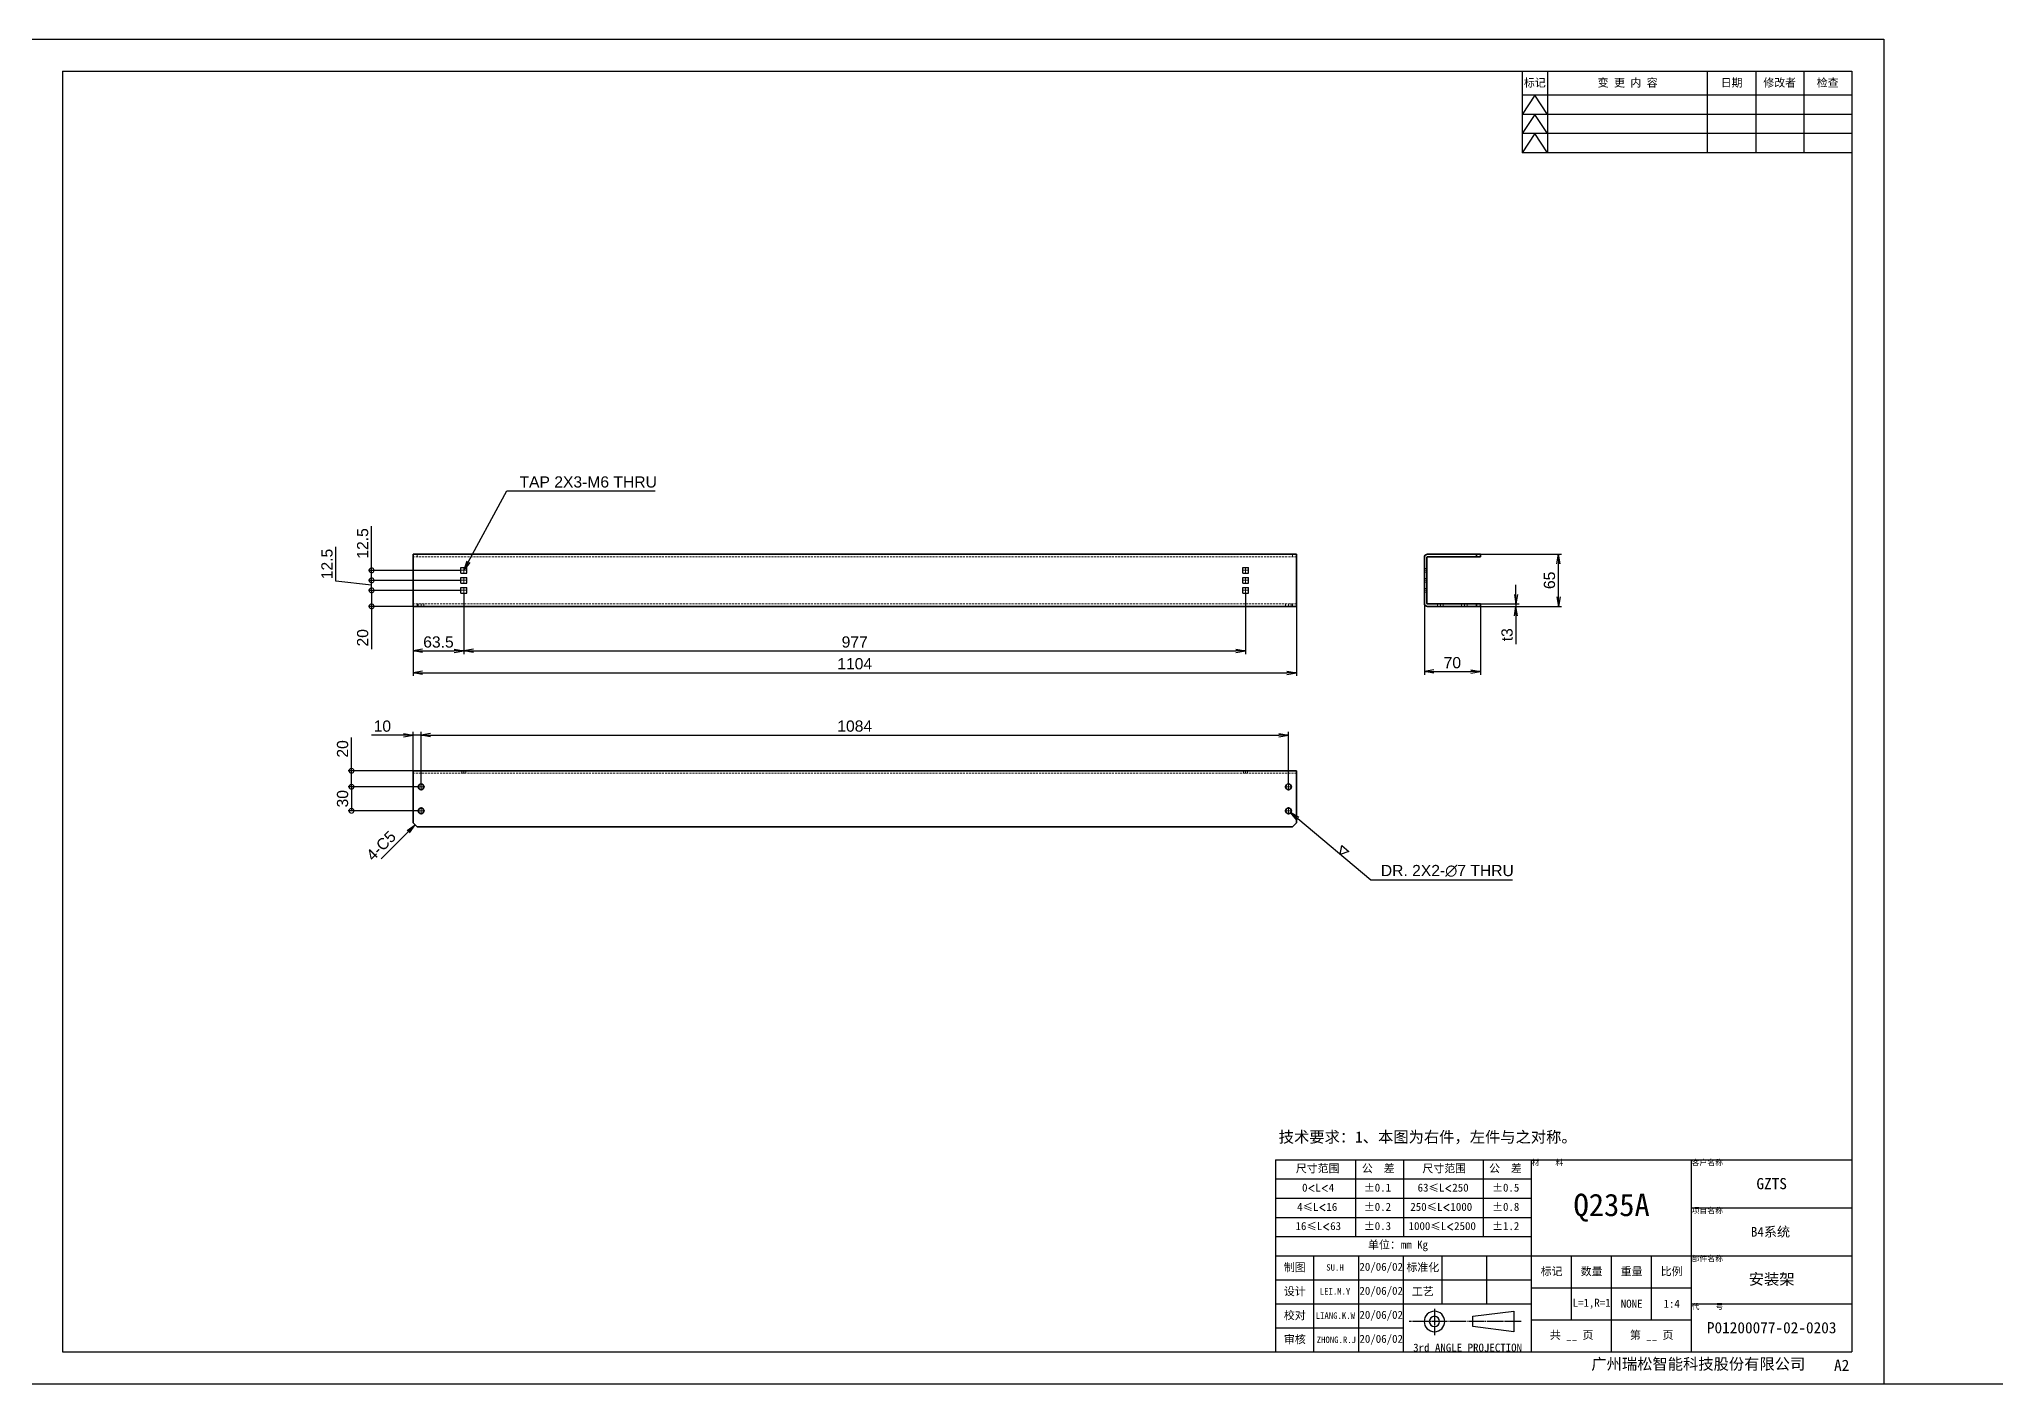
# Model space of a CAD drawing. Header units: millimetres. Extents: x -1727 to 307751, y -105919 to 6637.
# Drawn here: x 5927 to 8373, y 2062 to 3742 of the extents above; entities that cross this region are included whole.
import ezdxf

# ---------------------------------------------------------------- set-up
doc = ezdxf.new("R2010")
doc.units = ezdxf.units.MM
doc.linetypes.add('CENTER-HOKUTO', pattern=[23, 20, -1, 1, -1])
doc.linetypes.add('HIDDEN-HOKUTO', pattern=[3.8, 2.5, -1.3])
for name, color, linetype in [('AM_7', 2, 'CENTER-HOKUTO'), ('AM_HID', 1, 'HIDDEN-HOKUTO'), ('AM_VIS', 7, 'Continuous'), ('TITLE_FRAME', 7, 'Continuous'), ('WORD_DIM', 253, 'Continuous')]:
    doc.layers.add(name, color=color, linetype=linetype)
doc.layers.add('SOLID LINE', color=7, linetype='Continuous', lineweight=30)
doc.styles.get("Standard").update_dxf_attribs({"font": 'arial.ttf'})
doc.dimstyles.new('STANDARD1-4', dxfattribs={"dimscale": 4, "dimtxt": 3.5, "dimasz": 3, "dimexe": 1, "dimexo": 0, "dimgap": 1, "dimtad": 3, "dimdsep": 46, "dimtxsty": 'Standard', "dimblk1": 'OPEN', "dimblk2": 'OPEN', "dimsah": 1, "dimcen": 0, "dimclrd": 256, "dimclre": 256, "dimclrt": 3, "dimazin": 2, "dimtfac": 1, "dimtmove": 0, "dimatfit": 3, "dimldrblk": 'OPEN', "dimfxl": 0, "dimtolj": 1, "dimlwd": 25, "dimlwe": 25, "dimarcsym": 0})

# ---------------------------------------------------------------- blocks, each defined once
blk = doc.blocks.new('_OPEN')
at = {"color": 0}
for p, q in [((-1, 0.17), (0, 0)), ((-1, -0.17), (0, 0)), ((0, 0), (-1, 0))]:
    blk.add_line(p, q, dxfattribs=at)
blk = doc.blocks.new('*D34')
at = {"layer": 'DEFPOINTS', "color": 0, "transparency": 16777216}
for p in [(7658.4, 3037.1), (7728.4, 3033.1), (7728.4, 2951.6)]:
    blk.add_point(p, dxfattribs=at)
at = {"layer": 'WORD_DIM', "lineweight": 25, "transparency": 16777216}
for p, q in [((7658.4, 3037.1), (7658.4, 2947.6)), ((7728.4, 3033.1), (7728.4, 2947.6)), ((7670.4, 2951.6), (7716.4, 2951.6))]:
    blk.add_line(p, q, dxfattribs=at)
at = {"layer": 'WORD_DIM', "lineweight": 25, "transparency": 16777216, "xscale": 12, "yscale": 12, "zscale": 12, "rotation": 180}
blk.add_blockref('_OPEN', (7658.4, 2951.6), dxfattribs=at)
at = {"layer": 'WORD_DIM', "lineweight": 25, "transparency": 16777216, "xscale": 12, "yscale": 12, "zscale": 12}
blk.add_blockref('_OPEN', (7728.4, 2951.6), dxfattribs=at)
at = {"layer": 'WORD_DIM', "color": 3, "transparency": 16777216, "insert": (7693.4, 2962.7), "char_height": 14, "attachment_point": 5}
blk.add_mtext('\\A1;70', dxfattribs=at)
blk = doc.blocks.new('*D35')
at = {"layer": 'DEFPOINTS', "color": 0, "transparency": 16777216}
for p in [(7728.4, 3098.1), (7826, 3098.1), (7728.4, 3033.1)]:
    blk.add_point(p, dxfattribs=at)
at = {"layer": 'WORD_DIM', "lineweight": 25, "transparency": 16777216}
for p, q in [((7728.4, 3098.1), (7830, 3098.1)), ((7826, 3045.1), (7826, 3086.1)), ((7728.4, 3033.1), (7830, 3033.1))]:
    blk.add_line(p, q, dxfattribs=at)
at = {"layer": 'WORD_DIM', "lineweight": 25, "transparency": 16777216, "xscale": 12, "yscale": 12, "zscale": 12}
for p, rotation in [((7826, 3098.1), 90), ((7826, 3033.1), 270)]:
    blk.add_blockref('_OPEN', p, dxfattribs=dict(at, rotation=rotation))
at = {"layer": 'WORD_DIM', "color": 3, "transparency": 16777216, "insert": (7814.8, 3065.6), "char_height": 14, "attachment_point": 5, "rotation": 90}
blk.add_mtext('\\A1;65', dxfattribs=at)
blk = doc.blocks.new('*D36')
at = {"layer": 'DEFPOINTS', "color": 0, "transparency": 16777216}
for p in [(7728.4, 3036.1), (7728.4, 3033.1), (7772.9, 3033.1)]:
    blk.add_point(p, dxfattribs=at)
at = {"layer": 'WORD_DIM', "lineweight": 25, "transparency": 16777216}
for p, q in [((7772.9, 3048.1), (7772.9, 3060.1)), ((7728.4, 3036.1), (7776.9, 3036.1)), ((7728.4, 3033.1), (7776.9, 3033.1)), ((7772.9, 3036.1), (7772.9, 3033.1)), ((7772.9, 3021.1), (7772.9, 2986))]:
    blk.add_line(p, q, dxfattribs=at)
at = {"layer": 'WORD_DIM', "lineweight": 25, "transparency": 16777216, "xscale": 12, "yscale": 12, "zscale": 12}
for p, rotation in [((7772.9, 3036.1), 270), ((7772.9, 3033.1), 90)]:
    blk.add_blockref('_OPEN', p, dxfattribs=dict(at, rotation=rotation))
at = {"layer": 'WORD_DIM', "color": 3, "transparency": 16777216, "insert": (7761.8, 2997.6), "char_height": 14, "attachment_point": 5, "rotation": 90}
blk.add_mtext('\\A1;t3', dxfattribs=at)
blk = doc.blocks.new('MARK_M6BOLT')
at = {"color": 3, "linetype": 'Continuous'}
for p, q in [((-1.8, 1.8), (1.8, 1.8)), ((-1.8, -1.8), (-1.8, 1.8)), ((1.8, -1.8), (1.8, 1.8)), ((-1.8, -1.8), (1.8, -1.8))]:
    blk.add_line(p, q, dxfattribs=at)
blk = doc.blocks.new('*D37')
at = {"layer": 'DEFPOINTS', "color": 0, "transparency": 16777216}
for p in [(6394.5, 3033.1), (7498.5, 3033.1), (7498.5, 2950.1)]:
    blk.add_point(p, dxfattribs=at)
at = {"layer": 'WORD_DIM', "lineweight": 25, "transparency": 16777216}
for p, q in [((6394.5, 3033.1), (6394.5, 2946.1)), ((7498.5, 3033.1), (7498.5, 2946.1)), ((6406.5, 2950.1), (7486.5, 2950.1))]:
    blk.add_line(p, q, dxfattribs=at)
at = {"layer": 'WORD_DIM', "lineweight": 25, "transparency": 16777216, "xscale": 12, "yscale": 12, "zscale": 12, "rotation": 180}
blk.add_blockref('_OPEN', (6394.5, 2950.1), dxfattribs=at)
at = {"layer": 'WORD_DIM', "lineweight": 25, "transparency": 16777216, "xscale": 12, "yscale": 12, "zscale": 12}
blk.add_blockref('_OPEN', (7498.5, 2950.1), dxfattribs=at)
at = {"layer": 'WORD_DIM', "color": 3, "transparency": 16777216, "insert": (6946.5, 2961.3), "char_height": 14, "attachment_point": 5}
blk.add_mtext('\\A1;1104', dxfattribs=at)
blk = doc.blocks.new('*D38')
at = {"layer": 'DEFPOINTS', "color": 0, "transparency": 16777216}
for p in [(6394.5, 3033.1), (6458, 3049.9), (6458, 2977.4)]:
    blk.add_point(p, dxfattribs=at)
at = {"layer": 'WORD_DIM', "lineweight": 25, "transparency": 16777216}
for p, q in [((6394.5, 3033.1), (6394.5, 2973.4)), ((6458, 3049.9), (6458, 2973.4)), ((6406.5, 2977.4), (6446, 2977.4))]:
    blk.add_line(p, q, dxfattribs=at)
at = {"layer": 'WORD_DIM', "lineweight": 25, "transparency": 16777216, "xscale": 12, "yscale": 12, "zscale": 12, "rotation": 180}
blk.add_blockref('_OPEN', (6394.5, 2977.4), dxfattribs=at)
at = {"layer": 'WORD_DIM', "lineweight": 25, "transparency": 16777216, "xscale": 12, "yscale": 12, "zscale": 12}
blk.add_blockref('_OPEN', (6458, 2977.4), dxfattribs=at)
at = {"layer": 'WORD_DIM', "color": 3, "transparency": 16777216, "insert": (6426.3, 2988.5), "char_height": 14, "attachment_point": 5}
blk.add_mtext('\\A1;63.5', dxfattribs=at)
blk = doc.blocks.new('*D39')
at = {"layer": 'DEFPOINTS', "color": 0, "transparency": 16777216}
for p in [(6458, 3049.9), (7435, 3049.9), (7435, 2977.4)]:
    blk.add_point(p, dxfattribs=at)
at = {"layer": 'WORD_DIM', "lineweight": 25, "transparency": 16777216}
for p, q in [((6458, 3049.9), (6458, 2973.4)), ((7435, 3049.9), (7435, 2973.4)), ((6470, 2977.4), (7423, 2977.4))]:
    blk.add_line(p, q, dxfattribs=at)
at = {"layer": 'WORD_DIM', "lineweight": 25, "transparency": 16777216, "xscale": 12, "yscale": 12, "zscale": 12, "rotation": 180}
blk.add_blockref('_OPEN', (6458, 2977.4), dxfattribs=at)
at = {"layer": 'WORD_DIM', "lineweight": 25, "transparency": 16777216, "xscale": 12, "yscale": 12, "zscale": 12}
blk.add_blockref('_OPEN', (7435, 2977.4), dxfattribs=at)
at = {"layer": 'WORD_DIM', "color": 3, "transparency": 16777216, "insert": (6946.5, 2988.5), "char_height": 14, "attachment_point": 5}
blk.add_mtext('\\A1;977', dxfattribs=at)
blk = doc.blocks.new('_DotSmall')
at = {"color": 0, "linetype": 'ByBlock', "const_width": 0.5}
blk.add_lwpolyline([(-0.0625, 0, 1), (0.0625, 0, 1)], format="xyb", close=True, dxfattribs=at)
blk = doc.blocks.new('*D40')
at = {"layer": 'DEFPOINTS', "color": 0, "transparency": 16777216}
for p in [(6342.7, 3053.1), (6394.5, 3033.1), (6454.8, 3053.1)]:
    blk.add_point(p, dxfattribs=at)
at = {"layer": 'WORD_DIM', "lineweight": 25, "transparency": 16777216}
for p, q in [((6454.8, 3053.1), (6338.7, 3053.1)), ((6394.5, 3033.1), (6338.7, 3033.1)), ((6342.7, 3053.1), (6342.7, 3033.1)), ((6342.7, 3033.1), (6342.7, 2979.7))]:
    blk.add_line(p, q, dxfattribs=at)
at = {"layer": 'WORD_DIM', "lineweight": 25, "transparency": 16777216, "xscale": 12, "yscale": 12, "zscale": 12}
for p, rotation in [((6342.7, 3053.1), 90), ((6342.7, 3033.1), 270)]:
    blk.add_blockref('_DotSmall', p, dxfattribs=dict(at, rotation=rotation))
at = {"layer": 'WORD_DIM', "color": 3, "transparency": 16777216, "insert": (6331.6, 2993.8), "char_height": 14, "attachment_point": 5, "rotation": 90}
blk.add_mtext('\\A1;20', dxfattribs=at)
blk = doc.blocks.new('*D41')
at = {"layer": 'DEFPOINTS', "color": 0, "transparency": 16777216}
for p in [(6342.7, 3065.6), (6454.8, 3065.6), (6454.5, 3053.1)]:
    blk.add_point(p, dxfattribs=at)
at = {"layer": 'WORD_DIM', "lineweight": 25, "transparency": 16777216}
for p, q in [((6298.2, 3064.5), (6298.2, 3107.6)), ((6342.7, 3059.4), (6298.2, 3064.5)), ((6454.8, 3065.6), (6338.7, 3065.6)), ((6342.7, 3053.1), (6342.7, 3065.6)), ((6454.5, 3053.1), (6338.7, 3053.1))]:
    blk.add_line(p, q, dxfattribs=at)
at = {"layer": 'WORD_DIM', "lineweight": 25, "transparency": 16777216, "xscale": 12, "yscale": 12, "zscale": 12}
for p, rotation in [((6342.7, 3065.6), 90), ((6342.7, 3053.1), 270)]:
    blk.add_blockref('_DotSmall', p, dxfattribs=dict(at, rotation=rotation))
at = {"layer": 'WORD_DIM', "color": 3, "transparency": 16777216, "insert": (6287, 3086), "char_height": 14, "attachment_point": 5, "rotation": 90}
blk.add_mtext('\\A1;12.5', dxfattribs=at)
blk = doc.blocks.new('*D42')
at = {"layer": 'DEFPOINTS', "color": 0, "transparency": 16777216}
for p in [(6342.7, 3078.1), (6454.8, 3078.1), (6454.8, 3065.6)]:
    blk.add_point(p, dxfattribs=at)
at = {"layer": 'WORD_DIM', "lineweight": 25, "transparency": 16777216}
for p, q in [((6342.7, 3078.1), (6342.7, 3133.3)), ((6454.8, 3078.1), (6338.7, 3078.1)), ((6454.8, 3065.6), (6338.7, 3065.6)), ((6342.7, 3065.6), (6342.7, 3078.1))]:
    blk.add_line(p, q, dxfattribs=at)
at = {"layer": 'WORD_DIM', "lineweight": 25, "transparency": 16777216, "xscale": 12, "yscale": 12, "zscale": 12}
for p, rotation in [((6342.7, 3078.1), 90), ((6342.7, 3065.6), 270)]:
    blk.add_blockref('_DotSmall', p, dxfattribs=dict(at, rotation=rotation))
at = {"layer": 'WORD_DIM', "color": 3, "transparency": 16777216, "insert": (6331.6, 3111.7), "char_height": 14, "attachment_point": 5, "rotation": 90}
blk.add_mtext('\\A1;12.5', dxfattribs=at)
blk = doc.blocks.new('*D43')
at = {"layer": 'DEFPOINTS', "color": 0, "transparency": 16777216}
for p in [(6394.5, 2827.7), (6317.6, 2807.7), (6400, 2807.7)]:
    blk.add_point(p, dxfattribs=at)
at = {"layer": 'WORD_DIM', "lineweight": 25, "transparency": 16777216}
for p, q in [((6317.6, 2827.7), (6317.6, 2869.1)), ((6394.5, 2827.7), (6313.6, 2827.7)), ((6317.6, 2807.7), (6317.6, 2827.7)), ((6400, 2807.7), (6313.6, 2807.7))]:
    blk.add_line(p, q, dxfattribs=at)
at = {"layer": 'WORD_DIM', "lineweight": 25, "transparency": 16777216, "xscale": 12, "yscale": 12, "zscale": 12}
for p, rotation in [((6317.6, 2827.7), 90), ((6317.6, 2807.7), 270)]:
    blk.add_blockref('_DotSmall', p, dxfattribs=dict(at, rotation=rotation))
at = {"layer": 'WORD_DIM', "color": 3, "transparency": 16777216, "insert": (6306.5, 2855), "char_height": 14, "attachment_point": 5, "rotation": 90}
blk.add_mtext('\\A1;20', dxfattribs=at)
blk = doc.blocks.new('*D44')
at = {"layer": 'DEFPOINTS', "color": 0, "transparency": 16777216}
for p in [(6400, 2807.7), (6317.6, 2777.7), (6400, 2777.7)]:
    blk.add_point(p, dxfattribs=at)
at = {"layer": 'WORD_DIM', "lineweight": 25, "transparency": 16777216}
for p, q in [((6400, 2807.7), (6313.6, 2807.7)), ((6317.6, 2807.7), (6317.6, 2777.7)), ((6400, 2777.7), (6313.6, 2777.7))]:
    blk.add_line(p, q, dxfattribs=at)
at = {"layer": 'WORD_DIM', "lineweight": 25, "transparency": 16777216, "xscale": 12, "yscale": 12, "zscale": 12}
for p, rotation in [((6317.6, 2807.7), 90), ((6317.6, 2777.7), 270)]:
    blk.add_blockref('_DotSmall', p, dxfattribs=dict(at, rotation=rotation))
at = {"layer": 'WORD_DIM', "color": 3, "transparency": 16777216, "insert": (6306.5, 2792.7), "char_height": 14, "attachment_point": 5, "rotation": 90}
blk.add_mtext('\\A1;30', dxfattribs=at)
blk = doc.blocks.new('*D45')
at = {"layer": 'DEFPOINTS', "color": 0, "linetype": 'Continuous', "transparency": 16777216}
for p in [(6404.5, 2872.3), (6394.5, 2827.7), (6404.5, 2812.2)]:
    blk.add_point(p, dxfattribs=at)
at = {"layer": 'WORD_DIM', "linetype": 'Continuous', "lineweight": 25, "transparency": 16777216}
for p, q in [((6382.5, 2872.3), (6342.8, 2872.3)), ((6394.5, 2827.7), (6394.5, 2876.3)), ((6404.5, 2872.3), (6394.5, 2872.3)), ((6404.5, 2812.2), (6404.5, 2876.3)), ((6416.5, 2872.3), (6428.5, 2872.3))]:
    blk.add_line(p, q, dxfattribs=at)
at = {"layer": 'WORD_DIM', "linetype": 'Continuous', "lineweight": 25, "transparency": 16777216, "xscale": 12, "yscale": 12, "zscale": 12}
blk.add_blockref('_OPEN', (6394.5, 2872.3), dxfattribs=at)
at = {"layer": 'WORD_DIM', "linetype": 'Continuous', "lineweight": 25, "transparency": 16777216, "xscale": 12, "yscale": 12, "zscale": 12, "rotation": 180}
blk.add_blockref('_OPEN', (6404.5, 2872.3), dxfattribs=at)
at = {"layer": 'WORD_DIM', "color": 3, "linetype": 'Continuous', "transparency": 16777216, "insert": (6356.2, 2883.4), "char_height": 14, "attachment_point": 5}
blk.add_mtext('\\A1;10', dxfattribs=at)
blk = doc.blocks.new('*D46')
at = {"layer": 'DEFPOINTS', "color": 0, "linetype": 'Continuous', "transparency": 16777216}
for p in [(7488.5, 2872.3), (6404.5, 2807.7), (7488.5, 2812.2)]:
    blk.add_point(p, dxfattribs=at)
at = {"layer": 'WORD_DIM', "linetype": 'Continuous', "lineweight": 25, "transparency": 16777216}
for p, q in [((6404.5, 2807.7), (6404.5, 2876.3)), ((6416.5, 2872.3), (7476.5, 2872.3)), ((7488.5, 2812.2), (7488.5, 2876.3))]:
    blk.add_line(p, q, dxfattribs=at)
at = {"layer": 'WORD_DIM', "linetype": 'Continuous', "lineweight": 25, "transparency": 16777216, "xscale": 12, "yscale": 12, "zscale": 12, "rotation": 180}
blk.add_blockref('_OPEN', (6404.5, 2872.3), dxfattribs=at)
at = {"layer": 'WORD_DIM', "linetype": 'Continuous', "lineweight": 25, "transparency": 16777216, "xscale": 12, "yscale": 12, "zscale": 12}
blk.add_blockref('_OPEN', (7488.5, 2872.3), dxfattribs=at)
at = {"layer": 'WORD_DIM', "color": 3, "linetype": 'Continuous', "transparency": 16777216, "insert": (6946.5, 2883.4), "char_height": 14, "attachment_point": 5}
blk.add_mtext('\\A1;1084', dxfattribs=at)
blk = doc.blocks.new('*D47')
at = {"layer": 'DEFPOINTS', "color": 0, "linetype": 'Continuous', "transparency": 16777216}
for p in [(7485.8, 2779.9), (7491.2, 2775.4)]:
    blk.add_point(p, dxfattribs=at)
at = {"layer": 'WORD_DIM', "linetype": 'Continuous', "lineweight": 25, "transparency": 16777216}
for p, q in [((7591.4, 2691), (7500.4, 2767.7)), ((7768.7, 2691), (7591.4, 2691))]:
    blk.add_line(p, q, dxfattribs=at)
at = {"layer": 'WORD_DIM', "linetype": 'Continuous', "lineweight": 25, "transparency": 16777216, "xscale": 12, "yscale": 12, "zscale": 12, "rotation": 139.8958460110196}
blk.add_blockref('_OPEN', (7491.2, 2775.4), dxfattribs=at)
at = {"layer": 'WORD_DIM', "color": 3, "linetype": 'Continuous', "transparency": 16777216, "insert": (7687.1, 2702.6), "char_height": 14, "attachment_point": 5}
blk.add_mtext('\\A1;DR. 2X2-∅7 THRU', dxfattribs=at)
blk = doc.blocks.new('shiage1')
at = {"layer": 'WORD_DIM', "color": 3, "linetype": 'Continuous'}
for p, q in [((0, 0), (-1.44, 2.5)), ((-1.44, 2.5), (1.44, 2.5)), ((1.44, 2.5), (0, 0))]:
    blk.add_line(p, q, dxfattribs=at)

msp = doc.modelspace()

# ---------------------------------------------------------------- linework, layer by layer
msp.add_line((948.78877, 2061.71112), (37575.47155, 2061.71112))
at = {"layer": 'AM_7', "lineweight": 13, "ltscale": 0.159802}
for p, q in [((6458.02442, 3081.31875), (6458.02442, 3074.92666)), ((7435.02442, 3081.31875), (7435.02442, 3074.92666)), ((7435.02442, 3081.31875), (7435.02442, 3074.92666)), ((6458.02442, 3068.81875), (6458.02442, 3062.42666)), ((6458.02442, 3068.81875), (6458.02442, 3062.42666)), ((7435.02442, 3068.81875), (7435.02442, 3062.42666)), ((7435.02442, 3068.81875), (7435.02442, 3062.42666)), ((7435.02442, 3068.81875), (7435.02442, 3062.42666)), ((6458.02442, 3056.31875), (6458.02442, 3049.92666)), ((6458.02442, 3056.31875), (6458.02442, 3049.92666)), ((7435.02442, 3056.31875), (7435.02442, 3049.92666)), ((7435.02442, 3056.31875), (7435.02442, 3049.92666)), ((7435.02442, 3056.31875), (7435.02442, 3049.92666))]:
    msp.add_line(p, q, dxfattribs=at)
at = {"layer": 'AM_7', "lineweight": 13, "ltscale": 0.159766}
for p, q in [((6461.21973, 3078.12271), (6454.82911, 3078.12271)), ((6461.21973, 3065.62271), (6454.82911, 3065.62271)), ((6461.21973, 3065.62271), (6454.82911, 3065.62271)), ((7438.21973, 3078.12271), (7431.82911, 3078.12271)), ((7438.21973, 3078.12271), (7431.82911, 3078.12271)), ((7438.21973, 3065.62271), (7431.82911, 3065.62271)), ((7438.21973, 3065.62271), (7431.82911, 3065.62271)), ((7438.21973, 3065.62271), (7431.82911, 3065.62271)), ((6461.21973, 3053.12271), (6454.82911, 3053.12271)), ((6461.21973, 3053.12271), (6454.82911, 3053.12271)), ((7438.21973, 3053.12271), (7431.82911, 3053.12271)), ((7438.21973, 3053.12271), (7431.82911, 3053.12271)), ((7438.21973, 3053.12271), (7431.82911, 3053.12271))]:
    msp.add_line(p, q, dxfattribs=at)
at = {"layer": 'AM_7', "lineweight": 13, "ltscale": 0.090039}
for p, q in [((7658.14161, 3078.12271), (7661.74317, 3078.12271)), ((7658.14161, 3065.62271), (7661.74317, 3065.62271)), ((7658.14161, 3053.12271), (7661.74317, 3053.12271))]:
    msp.add_line(p, q, dxfattribs=at)
at = {"layer": 'AM_7', "lineweight": 13, "ltscale": 0.090002}
for p, q in [((6404.52442, 3032.82266), (6404.52442, 3036.42276)), ((7488.52442, 3032.82266), (7488.52442, 3036.42276)), ((7678.44239, 3032.82266), (7678.44239, 3036.42276)), ((7708.44239, 3032.82266), (7708.44239, 3036.42276))]:
    msp.add_line(p, q, dxfattribs=at)
at = {"layer": 'AM_7', "lineweight": 13, "ltscale": 0.090015}
for p, q in [((6458.02442, 2827.95731), (6458.02442, 2824.35672)), ((7435.02442, 2827.95731), (7435.02442, 2824.35672))]:
    msp.add_line(p, q, dxfattribs=at)
at = {"layer": 'AM_7', "lineweight": 13, "ltscale": 0.227539}
for p, q in [((6409.0752, 2807.65726), (6399.97364, 2807.65726)), ((7493.0752, 2807.65726), (7483.97364, 2807.65726)), ((6409.0752, 2777.65726), (6399.97364, 2777.65726)), ((7493.0752, 2777.65726), (7483.97364, 2777.65726))]:
    msp.add_line(p, q, dxfattribs=at)
at = {"layer": 'AM_7', "lineweight": 13, "ltscale": 0.227502}
for p, q in [((6404.52442, 2812.20731), (6404.52442, 2803.10721)), ((7488.52442, 2812.20731), (7488.52442, 2803.10721)), ((6404.52442, 2782.20731), (6404.52442, 2773.10721)), ((7488.52442, 2782.20731), (7488.52442, 2773.10721))]:
    msp.add_line(p, q, dxfattribs=at)
at = {"layer": 'AM_HID', "lineweight": 13}
for p, q in [((7498.52442, 3095.12271), (6394.52442, 3095.12271)), ((7498.52442, 3036.12271), (6394.52442, 3036.12271)), ((7498.52442, 2824.65726), (6394.52442, 2824.65726))]:
    msp.add_line(p, q, dxfattribs=at)
at = {"layer": 'AM_HID', "lineweight": 13, "ltscale": 0.075}
for p, q in [((6399.52442, 3095.12271), (6399.52442, 3098.12271)), ((7493.52442, 3098.12271), (7493.52442, 3095.12271)), ((7723.44239, 3095.12271), (7723.44239, 3098.12271)), ((7658.44239, 3080.5812), (7661.44239, 3080.5812)), ((7658.44239, 3080.5812), (7661.44239, 3080.5812)), ((7658.44239, 3075.66421), (7661.44239, 3075.66421)), ((7658.44239, 3075.66421), (7661.44239, 3075.66421)), ((7658.44239, 3068.0812), (7661.44239, 3068.0812)), ((7658.44239, 3068.0812), (7661.44239, 3068.0812)), ((7658.44239, 3063.16421), (7661.44239, 3063.16421)), ((7658.44239, 3063.16421), (7661.44239, 3063.16421)), ((6399.52442, 3033.12271), (6399.52442, 3036.12271)), ((6401.02442, 3033.12271), (6401.02442, 3036.12271)), ((6401.02442, 3033.12271), (6401.02442, 3036.12271)), ((6408.02442, 3033.12271), (6408.02442, 3036.12271)), ((6408.02442, 3033.12271), (6408.02442, 3036.12271)), ((7485.02442, 3033.12271), (7485.02442, 3036.12271)), ((7485.02442, 3033.12271), (7485.02442, 3036.12271)), ((7492.02442, 3033.12271), (7492.02442, 3036.12271)), ((7492.02442, 3033.12271), (7492.02442, 3036.12271)), ((7493.52442, 3036.12271), (7493.52442, 3033.12271)), ((7658.44239, 3055.5812), (7661.44239, 3055.5812)), ((7658.44239, 3055.5812), (7661.44239, 3055.5812)), ((7658.44239, 3050.66421), (7661.44239, 3050.66421)), ((7658.44239, 3050.66421), (7661.44239, 3050.66421)), ((7674.94239, 3033.12271), (7674.94239, 3036.12271)), ((7674.94239, 3033.12271), (7674.94239, 3036.12271)), ((7681.94239, 3033.12271), (7681.94239, 3036.12271)), ((7681.94239, 3033.12271), (7681.94239, 3036.12271)), ((7704.94239, 3033.12271), (7704.94239, 3036.12271)), ((7704.94239, 3033.12271), (7704.94239, 3036.12271)), ((7711.94239, 3033.12271), (7711.94239, 3036.12271)), ((7711.94239, 3033.12271), (7711.94239, 3036.12271)), ((7723.44239, 3033.12271), (7723.44239, 3036.12271)), ((6455.56739, 2827.65726), (6455.56739, 2824.65726)), ((6455.56739, 2827.65726), (6455.56739, 2824.65726)), ((6455.56739, 2827.65726), (6455.56739, 2824.65726)), ((6460.48145, 2827.65726), (6460.48145, 2824.65726)), ((6460.48145, 2827.65726), (6460.48145, 2824.65726)), ((6460.48145, 2827.65726), (6460.48145, 2824.65726)), ((7432.56739, 2827.65726), (7432.56739, 2824.65726)), ((7432.56739, 2827.65726), (7432.56739, 2824.65726)), ((7432.56739, 2827.65726), (7432.56739, 2824.65726)), ((7437.48145, 2827.65726), (7437.48145, 2824.65726)), ((7437.48145, 2827.65726), (7437.48145, 2824.65726)), ((7437.48145, 2827.65726), (7437.48145, 2824.65726))]:
    msp.add_line(p, q, dxfattribs=at)
at = {"layer": 'AM_VIS', "linetype": 'Continuous'}
for p, q in [((5956.46305, 3701.75785), (5956.46305, 2101.75785)), ((5956.46305, 3701.75785), (8192.46305, 3701.75785)), ((8192.46305, 3701.75785), (8192.46305, 2101.75785)), ((5956.46305, 2101.75785), (8192.46305, 2101.75785))]:
    msp.add_line(p, q, dxfattribs=at)
at = {"layer": 'AM_VIS', "lineweight": 35, "ltscale": 0.1}
for p, q in [((6394.52442, 3098.12271), (6394.52442, 3094.12271)), ((7498.52442, 3098.12271), (7498.52442, 3094.12271)), ((6394.52442, 3037.12271), (6394.52442, 3033.12271)), ((7498.52442, 3037.12271), (7498.52442, 3033.12271)), ((6394.52442, 2827.65726), (6394.52442, 2823.65726)), ((7498.52442, 2827.65726), (7498.52442, 2823.65726))]:
    msp.add_line(p, q, dxfattribs=at)
at = {"layer": 'AM_VIS', "lineweight": 35}
for p, q in [((7498.52442, 3098.12271), (6394.52442, 3098.12271)), ((6394.52442, 3037.12271), (6394.52442, 3094.12271)), ((7498.52442, 3037.12271), (7498.52442, 3094.12271)), ((7658.44239, 3037.12271), (7658.44239, 3094.12271)), ((7661.44239, 3037.12271), (7661.44239, 3094.12271)), ((7662.44239, 3098.12271), (7723.44239, 3098.12271)), ((7662.44239, 3095.12271), (7723.44239, 3095.12271)), ((7498.52442, 3033.12271), (6394.52442, 3033.12271)), ((7662.44239, 3036.12271), (7723.44239, 3036.12271)), ((7662.44239, 3033.12271), (7723.44239, 3033.12271)), ((7498.52442, 2827.65726), (6394.52442, 2827.65726)), ((6394.52442, 2823.65726), (6394.52442, 2762.65726)), ((7498.52442, 2823.65726), (7498.52442, 2762.65726)), ((7493.52442, 2757.65726), (6399.52442, 2757.65726))]:
    msp.add_line(p, q, dxfattribs=at)
at = {"layer": 'AM_VIS', "lineweight": 35, "ltscale": 0.075}
for p, q in [((7723.44239, 3098.12271), (7723.44239, 3095.12271)), ((7728.44239, 3098.12271), (7728.44239, 3095.12271)), ((7723.44239, 3036.12271), (7723.44239, 3033.12271)), ((7728.44239, 3036.12271), (7728.44239, 3033.12271))]:
    msp.add_line(p, q, dxfattribs=at)
at = {"layer": 'AM_VIS', "lineweight": 35, "ltscale": 0.125}
for p, q in [((7728.44239, 3098.12271), (7723.44239, 3098.12271)), ((7728.44239, 3095.12271), (7723.44239, 3095.12271)), ((7728.44239, 3036.12271), (7723.44239, 3036.12271)), ((7728.44239, 3033.12271), (7723.44239, 3033.12271))]:
    msp.add_line(p, q, dxfattribs=at)
at = {"layer": 'AM_VIS', "lineweight": 35, "ltscale": 0.176777}
for p, q in [((6394.52442, 2762.65726), (6399.52442, 2757.65726)), ((7493.52442, 2757.65726), (7498.52442, 2762.65726))]:
    msp.add_line(p, q, dxfattribs=at)
at = {"layer": 'AM_VIS', "lineweight": 35}
for centre in [(6404.52442, 2807.65726), (7488.52442, 2807.65726), (6404.52442, 2777.65726), (7488.52442, 2777.65726)]:
    msp.add_circle(centre, 3.5, dxfattribs=at)
for centre, radius, start, end in [((7662.44239, 3094.12271), 4, 90.0000025, 180.00000501), ((7662.44239, 3094.12271), 1, 90.0000025, 180.00000501), ((7662.44239, 3037.12271), 4, 179.99999499, 269.9999975), ((7662.44239, 3037.12271), 1, 180.00000501, 269.9999975)]:
    msp.add_arc(centre, radius, start, end, dxfattribs=at)
at = {"layer": 'TITLE_FRAME', "linetype": 'Continuous'}
for p, q in [((7780.46305, 3701.75785), (7780.46305, 3599.75785)), ((7812.46305, 3701.75785), (7812.46305, 3599.75785)), ((8012.46305, 3599.75785), (8012.46305, 3701.75785)), ((8072.46305, 3701.75785), (8072.46305, 3599.75785)), ((8132.46305, 3701.75785), (8132.46305, 3599.75785)), ((8192.46305, 3671.75785), (7780.46305, 3671.75785)), ((7796.46305, 3671.75785), (7780.46305, 3647.75785)), ((7812.46305, 3647.75785), (7796.46305, 3671.75785)), ((8192.46305, 3647.75785), (7780.46305, 3647.75785)), ((7796.46305, 3647.75785), (7780.46305, 3623.75785)), ((7812.46305, 3623.75785), (7796.46305, 3647.75785)), ((8192.46305, 3623.75785), (7780.46305, 3623.75785)), ((7796.46305, 3623.75785), (7780.46305, 3599.75785)), ((7812.46305, 3599.75785), (7796.46305, 3623.75785)), ((8192.46305, 3599.75785), (7780.46305, 3599.75785)), ((7472.46305, 2341.75785), (8192.46305, 2341.75785)), ((7472.46305, 2341.75785), (7472.46305, 2101.75785)), ((7572.46305, 2341.75785), (7572.46305, 2245.75785)), ((7632.46305, 2341.75785), (7632.46305, 2245.75785)), ((7732.46305, 2245.75785), (7732.46305, 2341.75785)), ((7792.46305, 2101.75785), (7792.46305, 2341.75785)), ((7992.46305, 2101.75785), (7992.46305, 2341.75785)), ((7472.46305, 2317.75785), (7792.46305, 2317.75785)), ((7472.46305, 2293.75785), (7792.46305, 2293.75785)), ((7992.46305, 2281.75785), (8192.46305, 2281.75785)), ((7472.46305, 2269.75785), (7792.46305, 2269.75785)), ((7472.46305, 2245.75785), (7792.46305, 2245.75785)), ((7472.46305, 2221.75785), (8192.46305, 2221.75785)), ((7520.46305, 2101.75785), (7520.46305, 2221.75785)), ((7576.46305, 2101.75785), (7576.46305, 2221.75785)), ((7632.46305, 2101.75785), (7632.46305, 2221.75785)), ((7680.46305, 2161.75785), (7680.46305, 2221.75785)), ((7736.46305, 2161.75785), (7736.46305, 2221.75785)), ((7842.46305, 2141.75785), (7842.46305, 2221.75785)), ((7892.46305, 2101.75785), (7892.46305, 2221.75785)), ((7942.46305, 2141.75785), (7942.46305, 2221.75785)), ((7472.46305, 2191.75785), (7792.46305, 2191.75785)), ((7792.46305, 2181.75785), (7992.46305, 2181.75785)), ((7472.46305, 2161.75785), (7792.46305, 2161.75785)), ((7992.46305, 2161.75785), (8192.46305, 2161.75785)), ((7472.46305, 2131.75785), (7632.46305, 2131.75785)), ((7792.46305, 2141.75785), (7992.46305, 2141.75785))]:
    msp.add_line(p, q, dxfattribs=at)
at = {"layer": 'TITLE_FRAME', "color": 2, "linetype": 'CENTER-HOKUTO'}
for p, q in [((7671.00099, 2155.43153), (7671.00099, 2122.35633)), ((7779.42339, 2139.68753), (7639.39139, 2139.68753))]:
    msp.add_line(p, q, dxfattribs=at)
at = {"layer": 'TITLE_FRAME', "color": 3, "linetype": 'Continuous'}
for p, q in [((7719.00099, 2146.08753), (7770.20099, 2152.48753)), ((7770.20099, 2152.48753), (7770.20099, 2126.88753)), ((7719.00099, 2133.28753), (7719.00099, 2146.08753)), ((7770.20099, 2126.88753), (7719.00099, 2133.28753))]:
    msp.add_line(p, q, dxfattribs=at)
for radius in [12.8, 6.4]:
    msp.add_arc((7671.00099, 2139.68753), radius, 0, 359.98938268, dxfattribs=at)
at = {"layer": 'WORD_DIM', "linetype": 'Continuous'}
for p, q in [((5856.46305, 3741.75785), (8232.46305, 3741.75785)), ((8232.46305, 3741.75785), (8232.46305, 2061.75785)), ((5856.46305, 2061.75785), (8232.46305, 2061.75785))]:
    msp.add_line(p, q, dxfattribs=at)

# ---------------------------------------------------------------- block references
at = {"layer": 'WORD_DIM', "color": 3, "xscale": 2, "yscale": 2, "zscale": 2}
for p in [(6458.02442, 3078.12271), (7435.02442, 3078.12271), (6458.02442, 3065.62271), (7435.02442, 3065.62271), (6458.02442, 3053.12271), (7435.02442, 3053.12271)]:
    msp.add_blockref('MARK_M6BOLT', p, dxfattribs=at)
at = {"layer": 'WORD_DIM', "color": 3, "linetype": 'Continuous', "xscale": 3.999999999999166, "yscale": 3.999999999999166, "zscale": 3.999999999999166, "rotation": 319.8958460109243}
msp.add_blockref('shiage1', (7553.35217, 2723.05919), dxfattribs=at)

# ---------------------------------------------------------------- texts
at = {"layer": 'SOLID LINE', "ltscale": 0.5}
for s, insert, char_height, width, attachment_point in [('\\pt60;{\\fSimHei|b0|i0|c134|p2;\\C3;标记}', (7796.46305, 3686.75785), 10, 32, 5), ('\\pt60;{\\fSimHei|b0|i0|c134|p2;\\C3;变 更 内 容}', (7912.46305, 3686.75785), 10, 200, 5), ('\\pt60;{\\fSimHei|b0|i0|c134|p2;\\C3;日期}', (8042.46305, 3686.75785), 10, 60, 5), ('\\pt60;{\\fSimHei|b0|i0|c134|p2;\\C3;修改者}', (8102.46305, 3686.75785), 10, 60, 5), ('\\pt60;{\\fSimHei|b0|i0|c134|p2;\\C3;检查}', (8162.46305, 3686.75785), 10, 60, 5), ('{\\fSimHei|b0|i0|c134|p2;\\C3;技术要求：1、本图为右件，左件与之对称。}', (7476.41919, 2377.13072), 14, 428.0707147, 1), ('\\pt60;{\\fSimHei|b0|i0|c134|p2;\\C3;尺寸范围}', (7497.7429, 2335.8736), 10, 181.2060754, 1), ('\\pt60;{\\fSimHei|b0|i0|c134|p2;\\C3;公  差}', (7580.35787, 2335.8736), 10, 181.2060754, 1), ('\\pt60;{\\fSimHei|b0|i0|c134|p2;\\C3;尺寸范围}', (7655.93271, 2335.8736), 10, 181.2060754, 1), ('\\pt60;{\\fSimHei|b0|i0|c134|p2;\\C3;公  差}', (7739.2873, 2335.8736), 10, 181.2060754, 1), ('{\\fSimHei|b0|i0|c134|p2;\\C3;材    料}', (7792.46305, 2341.75785), 7, 200, 1), ('\\pt42;{\\fSimHei|b0|i0|c134|p2;\\C3;客户名称}', (7992.46305, 2341.75785), 7, 200, 1), ('\\pt60;{\\fSimHei|b0|i0|c134|p2;\\C3;0\\Fromans,bigfont|c134;\\H0.9583x;<\\fSimHei|b0|i0|c134|p2;\\H1.044x;L\\Fromans,bigfont|c134;\\H0.9583x;<\\fSimHei|b0|i0|c134|p2;\\H1.044x;4}', (7505.58518, 2311.8736), 10, 181.2060754, 1), ('\\pt60;{\\fSimHei|b0|i0|c134|p2;\\C3;%%P0.1}', (7582.79242, 2311.8736), 10, 181.2060754, 1), ('\\pt60;{\\fSimHei|b0|i0|c134|p2;\\C3;63\\H0.9583x;≤\\H1.044x;L\\Fromans,bigfont|c134;\\H0.9579x;<\\fSimHei|b0|i0|c134|p2;\\H1.044x;250}', (7649.99778, 2311.8736), 10, 181.2060754, 1), ('\\pt60;{\\fSimHei|b0|i0|c134|p2;\\C3;%%P0.5}', (7743.07372, 2311.8736), 10, 181.2060754, 1), ('\\pt168;{\\fSimHei|b0|i0|c134|p2;\\C3;Q235A}', (7892.46305, 2281.75785), 28, 200, 5), ('{\\fSimHei|b0|i0|c134|p2;\\C3;GZTS}', (8092.46305, 2311.75785), 14, 200, 5), ('\\pt60;{\\fSimHei|b0|i0|c134|p2;\\C3;4\\H0.9583x;≤\\H1.043x;L\\Fromans,bigfont|c134;\\H0.9588x;<\\fSimHei|b0|i0|c134|p2;\\H1.043x;16}', (7499.44911, 2287.8736), 10, 181.2060754, 1), ('\\pt60;{\\fSimHei|b0|i0|c134|p2;\\C3;%%P0.2}', (7582.79242, 2287.8736), 10, 181.2060754, 1), ('\\pt60;{\\fSimHei|b0|i0|c134|p2;\\C3;250\\H0.9583x;≤\\H1.044x;L\\Fromans,bigfont|c134;\\H0.9579x;<\\fSimHei|b0|i0|c134|p2;\\H1.044x;1000}', (7640.86722, 2287.8736), 10, 181.2060754, 1), ('\\pt60;{\\fSimHei|b0|i0|c134|p2;\\C3;%%P0.8}', (7743.07372, 2287.8736), 10, 181.2060754, 1), ('\\pt42;{\\fSimHei|b0|i0|c134|p2;\\C3;项目名称}', (7992.46305, 2281.75785), 7, 200, 1), ('\\pt60;{\\fSimHei|b0|i0|c134|p2;\\C3;16\\H0.9583x;≤\\H1.044x;L\\Fromans,bigfont|c134;\\H0.9579x;<\\fSimHei|b0|i0|c134|p2;\\H1.044x;63}', (7497.38892, 2263.8736), 10, 181.2060754, 1), ('\\pt60;{\\fSimHei|b0|i0|c134|p2;\\C3;%%P0.3}', (7582.79242, 2263.8736), 10, 181.2060754, 1), ('\\pt60;{\\fSimHei|b0|i0|c134|p2;\\C3;%%P1.2}', (7743.07372, 2263.8736), 10, 181.2060754, 1), ('{\\fSimHei|b0|i0|c134|p2;\\C3; \\PB4系统}', (8090.9753, 2261.04814), 12, 240, 5), ('\\pt60;{\\fSimHei|b0|i0|c134|p2;\\C3;单位：mm Kg}', (7588.0542, 2240.63049), 10, 181.2060754, 1), ('\\pt60;{\\fSimHei|b0|i0|c134|p2;\\C3;制图}', (7496.46305, 2206.75785), 10, 48, 5), ('{\\fSimHei|b0|i0|c134|p2;\\C3;SU.H}', (7546.71604, 2207.13075), 8, 44.8, 5), ('\\pt60;{\\fSimHei|b0|i0|c134|p2;\\C3;20/06/02}', (7604.46305, 2206.75785), 10, 56, 5), ('\\pt60;{\\fSimHei|b0|i0|c134|p2;\\C3;标准化}', (7656.46305, 2206.75785), 10, 48, 5), ('\\pt60;{\\fSimHei|b0|i0|c134|p2;\\C3;标记}', (7817.46305, 2201.75785), 10, 50, 5), ('\\pt60;{\\fSimHei|b0|i0|c134|p2;\\C3;数量}', (7867.46305, 2201.75785), 10, 50, 5), ('\\pt60;{\\fSimHei|b0|i0|c134|p2;\\C3;重量}', (7917.46305, 2201.75785), 10, 50, 5), ('\\pt60;{\\fSimHei|b0|i0|c134|p2;\\C3;比例}', (7967.46305, 2201.75785), 10, 50, 5), ('\\pt42;{\\fSimHei|b0|i0|c134|p2;\\C3;部件名称}', (7992.46305, 2221.75785), 7, 200, 1), ('{\\fSimHei|b0|i0|c134|p2;\\C3;安装架}', (8092.46305, 2191.75785), 14, 200, 5), ('\\pt60;{\\fSimHei|b0|i0|c134|p2;\\C3;设计}', (7496.46305, 2176.75785), 10, 48, 5), ('{\\fSimHei|b0|i0|c134|p2;\\C3;LEI.M.Y}', (7546.78812, 2177.23938), 8, 44.8, 5), ('\\pt60;{\\fSimHei|b0|i0|c134|p2;\\C3;20/06/02}', (7604.46305, 2176.75785), 10, 56, 5), ('\\pt60;{\\fSimHei|b0|i0|c134|p2;\\C3;工艺}', (7656.46305, 2176.75785), 10, 48, 5), ('\\pt60;{\\fSimHei|b0|i0|c134|p2;\\C3;校对}', (7496.46305, 2146.75785), 10, 48, 5), ('\\pt60;{\\fSimHei|b0|i0|c134|p2;\\C3;20/06/02}', (7604.46305, 2146.75785), 10, 56, 5), ('\\pt60;{\\fSimHei|b0|i0|c134|p2;\\C3;L=1,R=1}', (7867.46305, 2161.75785), 10, 50, 5), ('\\pt60;{\\fSimHei|b0|i0|c134|p2;\\C3;NONE}', (7917.46305, 2161.75785), 10, 50, 5), ('\\pt60;{\\fSimHei|b0|i0|c134|p2;\\C3;1:4}', (7967.46305, 2161.75785), 10, 50, 5), ('\\pt42;{\\fSimHei|b0|i0|c134|p2;\\C3;代    号}', (7992.46305, 2161.75785), 7, 200, 1), ('{\\fSimHei|b0|i0|c134|p2;\\C3;LIANG.K.W}', (7547.14397, 2146.87094), 8, 44.8, 5), ('\\pt60;{\\fSimHei|b0|i0|c134|p2;\\C3;共 __ 页}', (7842.46305, 2121.75785), 10, 100, 5), ('\\pt60;{\\fSimHei|b0|i0|c134|p2;\\C3;第 __ 页}', (7942.46305, 2121.75785), 10, 100, 5), ('{\\fSimHei|b0|i0|c134|p2;\\C3;P01200077-02-0203}', (8092.46305, 2131.75785), 14, 200, 5), ('\\pt60;{\\fSimHei|b0|i0|c134|p2;\\C3;审核}', (7496.46305, 2116.75785), 10, 48, 5), ('\\pt48;{\\fSimHei|b0|i0|c134|p2;\\C3;ZHONG.R.J}', (7548.4455, 2116.75696), 8, 44.8, 5), ('\\pt60;{\\fSimHei|b0|i0|c134|p2;\\C3;20/06/02}', (7604.46305, 2116.75785), 10, 56, 5), ('{\\fSimHei|b0|i0|c134|p2;\\C3;3rd ANGLE PROJECTION}', (7712.46305, 2101.75785), 10, 160, 8), ('\\pt84;{\\fSimHei|b0|i0|c134|p2;\\C3;广州瑞松智能科技股份有限公司}', (7867.1087, 2093.53469), 14, 314.2472326, 1), ('\\pt84;{\\fSimHei|b0|i0|c134|p2;\\C3;A2}', (8170.41853, 2091.92611), 14, 314.2472326, 1)]:
    msp.add_mtext(s, dxfattribs=dict(at, insert=insert, char_height=char_height, width=width, attachment_point=attachment_point))
at = {"layer": 'SOLID LINE', "ltscale": 0.5, "insert": (7638.67243, 2263.8736), "char_height": 10, "width": 181.2060754, "attachment_point": 1, "line_spacing_factor": 0.72}
msp.add_mtext('\\pt60;{\\fSimHei|b0|i0|c134|p2;\\C3;1000\\H0.9583x;≤\\H1.044x;L\\Fromans,bigfont|c134;\\H0.9579x;<\\fSimHei|b0|i0|c134|p2;\\H1.044x;2500}', dxfattribs=at)
at = {"layer": 'WORD_DIM', "color": 3, "linetype": 'Continuous'}
msp.add_text('4-C5', height=14, rotation=45, dxfattribs=at).set_placement((6344.45951, 2714.10942))
at = {"layer": 'WORD_DIM', "color": 3, "insert": (6527.56333, 3181.33766), "char_height": 14, "attachment_point": 7}
msp.add_mtext('TAP 2X3-M6 THRU', dxfattribs=at)

# ---------------------------------------------------------------- dimensions: what is measured, and where the dimension line sits
at = {"layer": 'WORD_DIM'}
dim = msp.add_linear_dim(base=(6342.71415, 3078.12271), p1=(6454.82911, 3065.62271), p2=(6454.82911, 3078.12271), angle=90, dimstyle='STANDARD1-4', override={"dimblk1": 'DotSmall', "dimblk2": 'DotSmall'}, dxfattribs=at)
dim.commit()
dim.dimension.update_dxf_attribs({"geometry": '*D42', "text_midpoint": (6331.56613, 3111.69911)})
for base, p1, p2, override, picture, middle in [((6342.71415, 3065.62271), (6454.48889, 3053.12271), (6454.82911, 3065.62271), {"dimblk1": 'DotSmall', "dimblk2": 'DotSmall', "dimtmove": 1}, '*D41', (6298.1545, 3068.47271)), ((6342.71415, 3053.12271), (6394.52442, 3033.12271), (6454.82911, 3053.12271), {"dimblk1": 'DotSmall', "dimblk2": 'DotSmall'}, '*D40', (6342.71415, 2993.78938)), ((6317.63866, 2807.65726), (6394.52442, 2827.65726), (6399.97364, 2807.65726), {"dimblk1": 'DotSmall', "dimblk2": 'DotSmall'}, '*D43', (6317.63866, 2854.99059)), ((6317.63866, 2777.65726), (6399.97364, 2807.65726), (6399.97364, 2777.65726), {"dimblk1": 'DotSmall', "dimblk2": 'DotSmall'}, '*D44', (6317.63866, 2792.65726))]:
    dim = msp.add_linear_dim(base=base, p1=p1, p2=p2, angle=90, dimstyle='STANDARD1-4', override=override, dxfattribs=at)
    dim.commit()
    dim.dimension.update_dxf_attribs({"geometry": picture, "text_midpoint": middle, "dimtype": 160})
dim = msp.add_linear_dim(base=(7825.99156, 3098.12271), p1=(7728.44239, 3033.12271), p2=(7728.44239, 3098.12271), angle=90, dimstyle='STANDARD1-4', dxfattribs=at)
dim.commit()
dim.dimension.update_dxf_attribs({"geometry": '*D35', "text_midpoint": (7814.84354, 3065.62271)})
dim = msp.add_linear_dim(base=(7772.94258, 3033.12271), p1=(7728.44239, 3036.12271), p2=(7728.44239, 3033.12271), angle=90, text='t<>', dimstyle='STANDARD1-4', dxfattribs=at)
dim.commit()
dim.dimension.update_dxf_attribs({"geometry": '*D36', "text_midpoint": (7761.78978, 2997.58315)})
for base, p1, p2, picture, middle in [((6458.02442, 2977.37647), (6394.52442, 3033.12271), (6458.02442, 3049.92666), '*D38', (6426.27442, 2988.52927)), ((7498.52442, 2950.14481), (6394.52442, 3033.12271), (7498.52442, 3033.12271), '*D37', (6946.52442, 2961.29284)), ((7435.02442, 2977.37647), (6458.02442, 3049.92666), (7435.02442, 3049.92666), '*D39', (6946.52442, 2988.52449)), ((7728.44239, 2951.58496), (7658.44239, 3037.12271), (7728.44239, 3033.12271), '*D34', (7693.44239, 2962.73298))]:
    dim = msp.add_linear_dim(base=base, p1=p1, p2=p2, dimstyle='STANDARD1-4', dxfattribs=at)
    dim.commit()
    dim.dimension.update_dxf_attribs({"geometry": picture, "text_midpoint": middle})
at = {"layer": 'WORD_DIM', "linetype": 'Continuous'}
dim = msp.add_linear_dim(base=(6404.52442, 2872.26582), p1=(6394.52442, 2827.65726), p2=(6404.52442, 2812.20731), dimstyle='STANDARD1-4', dxfattribs=at)
dim.commit()
dim.dimension.update_dxf_attribs({"geometry": '*D45', "text_midpoint": (6356.19109, 2872.26582), "dimtype": 160})
dim = msp.add_linear_dim(base=(7488.52442, 2872.26582), p1=(6404.52442, 2807.65726), p2=(7488.52442, 2812.20731), dimstyle='STANDARD1-4', dxfattribs=at)
dim.commit()
dim.dimension.update_dxf_attribs({"geometry": '*D46', "text_midpoint": (6946.52442, 2883.41384)})
dim = msp.add_diameter_dim_2p(p1=(7485.84736, 2779.91189), p2=(7491.20148, 2775.40263), text='DR. 2X2-<> THRU', dimstyle='STANDARD1-4', override={"dimtoh": 1, "dimtofl": 0}, dxfattribs=at)
dim.commit()
dim.dimension.update_dxf_attribs({"geometry": '*D47', "text_midpoint": (7687.0975, 2691.04541), "dimtype": 163})

# ---------------------------------------------------------------- leaders
at = {"layer": 'WORD_DIM', "annotation_type": 0, "has_hookline": 1, "hookline_direction": 0, "text_width": 169.67121}
msp.add_leader([(6458.02442, 3078.12271), (6511.56333, 3177.33766), (6523.56333, 3177.33766)], dimstyle='STANDARD1-4', dxfattribs=at)
at = {"layer": 'WORD_DIM', "linetype": 'Continuous'}
msp.add_leader([(6397.02442, 2760.15726), (6354.59801, 2717.73085)], dimstyle='STANDARD1-4', dxfattribs=at)

doc.saveas('drawing.dxf')
